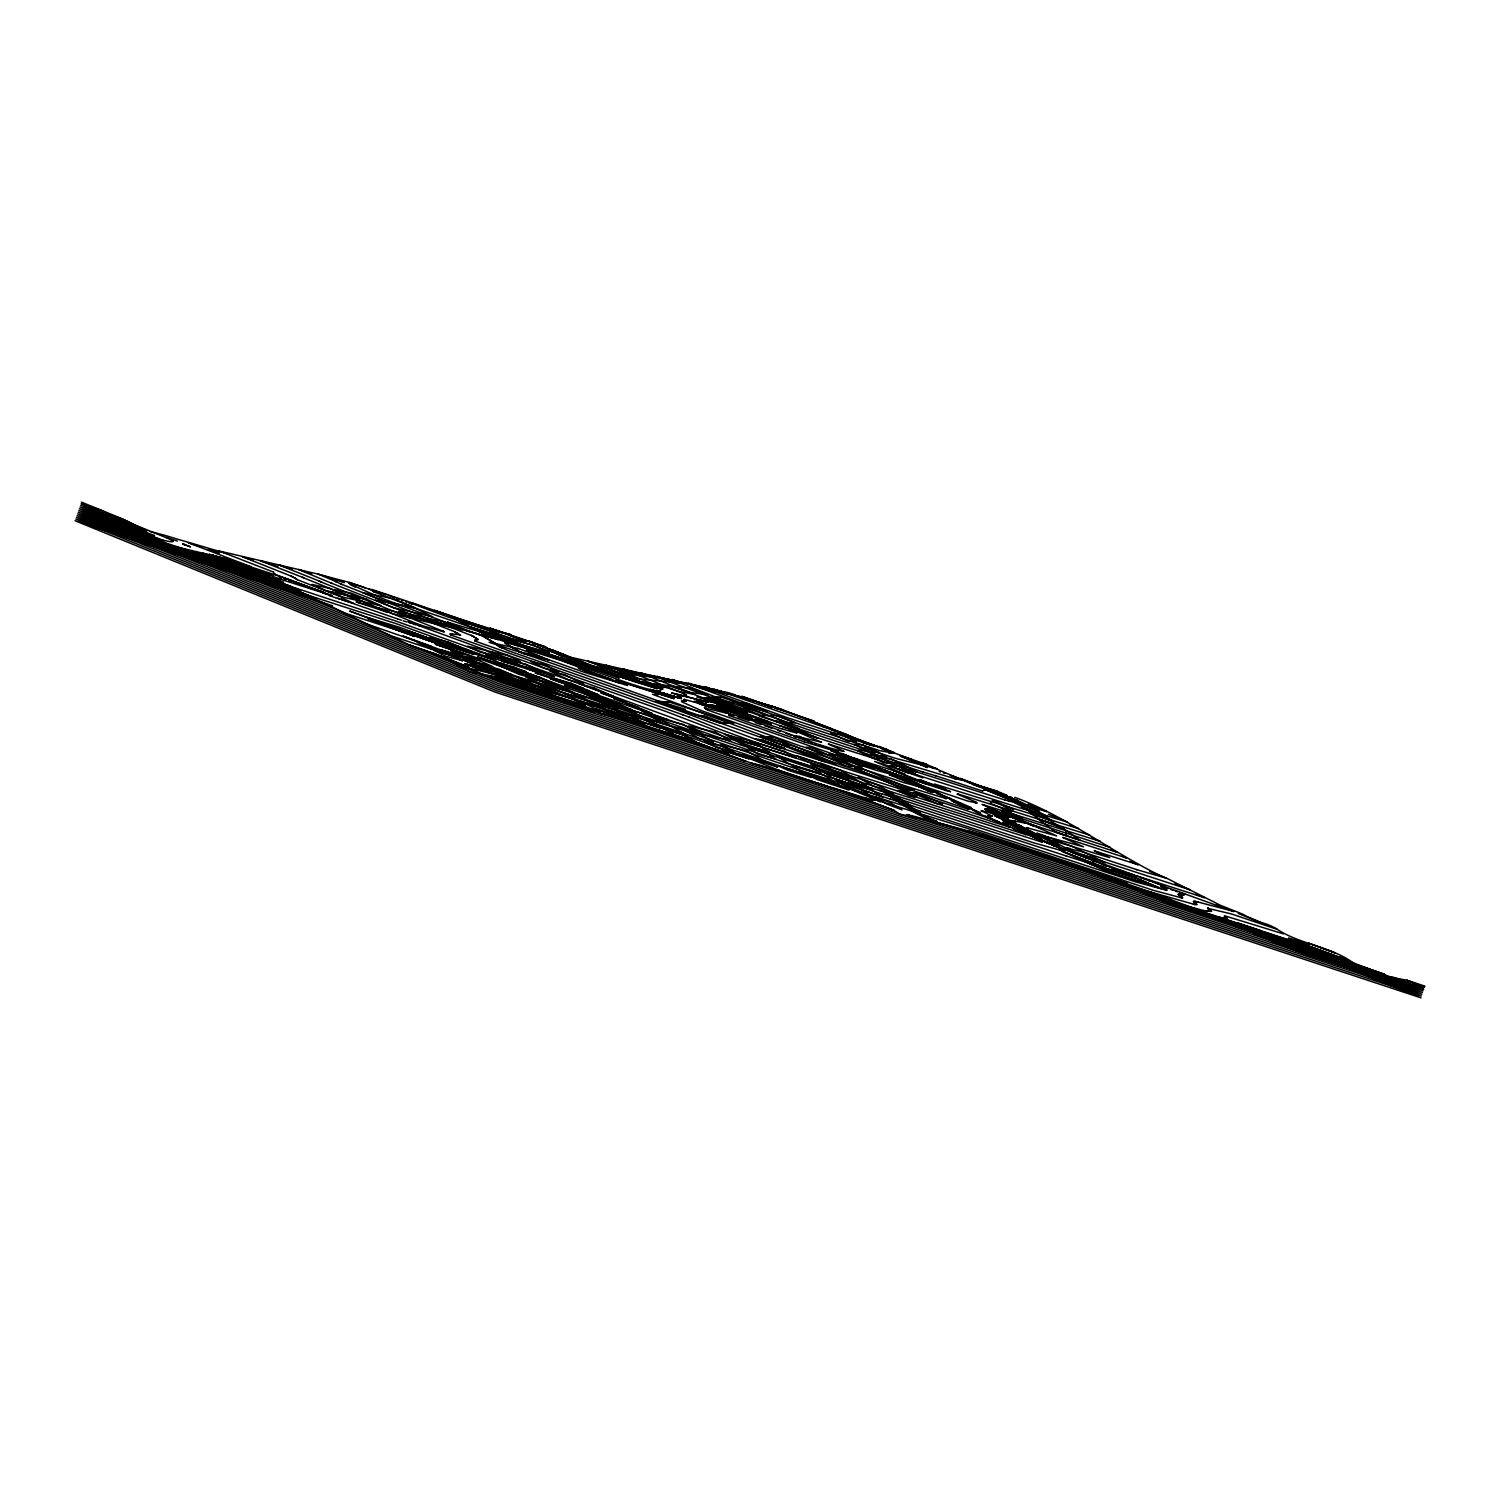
<?xml version="1.0" encoding="UTF-8"?>
<svg xmlns="http://www.w3.org/2000/svg" width="1500" height="1500" viewBox="0 0 1500 1500"><rect width="100%" height="100%" fill="white"/><g stroke="black" fill="none" stroke-linecap="round" stroke-linejoin="round"><path stroke-width="1.5" d="M794.363 736.031L799.556 736.331L810.6 741.825M992.906 800.231L990.094 803.231L1010.719 812.231L1012.125 810.75L992.906 800.231L1013.531 809.212L1010.719 812.231M725.231 712.781C756.525 719.494 811.2 744.487 843.281 751.444M914.044 790.181L906.788 790.294L854.513 768.056L861.581 768.431L914.044 790.181L905.569 789.806L854.513 768.056L862.106 768.656M901.65 790.706L916.763 796.35L909.862 796.106L897.075 790.5L901.65 790.706L914.475 796.256M882.244 758.569L873.525 758.475L857.212 750.469L865.894 750.675L898.219 766.256L906.806 766.725L890.569 758.569L881.869 758.362M1014.75 797.306C1066.969 816.581 1111.444 852.038 1161.412 876.169A515.438 236.306 -71.7 0 1 1167.638 878.738L1211.494 900.75A422.494 193.706 -71.7 0 1 1218.994 904.725L1242.394 914.025A229.725 105.319 -71.7 0 1 1246.875 916.462L1262.381 922.969A194.325 89.1 -71.7 0 1 1267.219 924.375L1270.331 925.613A244.144 111.938 -71.7 0 1 1276.35 928.744C1300.763 945.262 1332.544 946.144 1356.112 965.006M733.631 723.131L723.056 722.925L704.456 715.725L697.031 715.481L678 709.125L685.425 709.369L659.812 701.438L670.163 702.337L733.631 723.131L719.212 722.794L655.969 701.362L670.163 702.337M422.606 637.556L441.637 643.219L400.387 627.544L367.031 617.381L422.831 637.575M1149.994 895.706L1169.906 904.144A49.706 1.387 19.1 0 0 1177.987 906.956L1268.812 936.844M714.731 698.062L706.35 697.631L723.45 703.162L731.775 703.744L714.675 698.062L706.35 697.631L723.506 703.144L731.775 703.744M774.469 737.55L760.312 736.425L822.45 761.1L836.081 763.688L774.469 737.55L764.138 736.613L781.425 742.144L789.45 745.406L782.25 744.45L816.3 756.638M719.4 707.381L744.994 714.806L717.919 707.212L730.181 709.688L717.919 707.212L726.919 709.875M655.913 693.113L658.125 694.725L652.5 694.294L770.85 738.75L904.556 782.85L924.3 787.969L922.931 787.594M1376.438 974.438L1389.638 977.4M705.619 703.669L694.087 701.475L724.481 709.144L694.087 701.475M752.1 718.65L727.594 709.969L735.938 712.856L720.919 709.031L727.594 709.969L752.1 718.65L720.919 709.031L733.556 712.013M773.288 743.944L769.163 743.4L780.788 747.769L755.419 739.012L762.562 740.1L783.919 748.031L779.831 747.413M598.819 669.263L568.612 660.656L497.55 636.319M763.969 716.7L759.263 715.988L778.256 722.306M420.319 625.05L422.719 626.25M682.612 682.425L692.137 684.75M712.013 689.344L708.488 688.781L714.938 690.544M866.681 744.038L873.6 745.181L912.45 759.769L908.4 759.056M779.663 725.737L783.319 726.788M1094.475 850.894L1138.331 864.806L1129.669 861.262M655.556 692.869L680.644 698.306M713.85 705.619L729.788 709.575M816 756.469L812.587 755.85L826.087 761.812L836.081 763.688M691.763 685.237L711.262 688.819L730.444 694.331L710.794 691.069L691.725 685.219L711.262 688.819M275.887 579.113L254.925 573.394L280.988 581.812M701.7 686.906L704.925 687.525M585.206 664.538L602.831 667.931L633.675 678.619L607.388 673.088M1212.094 917.288L1213.688 918M1118.175 869.963L1121.006 870.694M694.031 685.05L716.006 690.262M495.375 659.869L495.769 660.094M655.05 690.919L677.025 697.369L673.669 696.45M660.919 687.544C667.556 700.312 597.394 670.706 583.013 667.725C558.225 659.681 530.381 648.581 506.25 642.806M314.344 589.331L323.962 592.35L292.556 581.194L312.338 589.087M691.819 684.6L664.331 678.769L709.5 688.237L705.6 686.794M708 710.175L874.331 768.6L832.519 750.825L838.969 753.731M1054.556 844.575L1053.581 843.938L1067.325 850.594M1086.694 858.3L1086.319 858.019M695.288 685.556L698.475 686.287M836.081 751.706L830.681 750.506L868.894 767.438M370.763 589.744L349.219 582.394L314.55 573.244A418.612 371.85 -67.8 0 1 298.65 569.513L311.644 573.825M988.369 789.225L1018.294 800.775L988.538 789.188M1233.769 925.706L1233.731 925.481M1066.912 850.312L1106.812 866.119M720.769 710.4L723.431 711.019L697.406 702.975L728.344 712.65L701.456 704.513L725.681 712.031M679.387 681.806L567.731 656.625M723.169 708.488L734.85 711.206L722.288 706.838L710.381 704.775L720.413 707.512M715.856 708.787L718.519 709.406M1027.969 828.019L1056.75 835.931L1029.3 823.781L1117.725 852.45L1111.237 849.806M1340.812 960.975L1389.206 977.325L1404.281 979.706A497.081 227.906 -71.7 0 1 1409.194 980.906L1425 986.194L1411.481 984.881L1314.169 948.056L1209.056 913.875L1151.006 892.275M495.45 660.45L494.738 660.337M828.619 744.019L1006.369 800.438M957.375 794.231L976.594 802.275M1062.881 837.6L1083.544 846.806L1039.05 834.656L1041.3 834.825M1041.675 840.431L1043.456 841.219M1083.675 855.619L1084.613 856.256M1254.412 934.425L1310.25 954.544M660.206 692.456L664.425 693.656L654.431 690.769M712.556 707.719L715.237 708.356M494.438 660.769L494.906 660.394M828.225 743.981L844.2 751.35M951.019 775.556L1002.863 796.163L973.444 783.862M970.013 782.944L973.744 783.825M859.369 762.431L865.988 763.987M1062.862 837.337L1126.462 857.981L1122.188 856.238M1039.762 839.587C1038.713 839.138 1039.987 838.031 1040.269 837.525M1058.456 847.556L1065.562 850.481L1022.419 832.35M1061.963 849.225L1063.969 850.556L1061.737 850.425M251.269 566.831L188.381 542.756L199.5 546.431M990.094 790.237L984.506 787.35M957.188 794.119L958.275 794.175M1003.444 813.356L1004.775 813.488M754.05 760.312L786.938 773.494L750.244 762.881L894.094 810.375L899.644 814.144C985.575 831.525 1068.431 863.362 1151.175 892.331M1059.206 847.856L1062.544 849.525M1062.394 849.487L1063.538 850.106M1369.144 972.394L1379.1 975.019M273.675 572.194L273.844 573.731M479.887 635.044L381.469 598.125L351 584.494M982.8 804.769L999.188 811.931M753.844 760.2L694.931 738.975L574.969 699.956L448.106 654.712L390.806 635.737L79.481 508.725L146.231 530.756M1020.506 831.562L1018.725 830.719M1164.263 886.05L1085.306 857.25M1116.956 871.388L1113.337 869.663L1135.331 876.487L1107 865.875M1241.156 924.694L1238.494 923.175L1261.069 930.712M250.875 566.569C251.906 565.894 249.037 568.631 251.137 567.3M339.337 596.138L340.312 596.625M408.15 621.675L443.081 631.65M618.413 675.375L569.006 656.906L580.669 660.75M709.894 701.306L720.544 702.806L706.087 698.156L696.863 696.994L711.413 701.4L640.294 672.75L652.931 676.912M674.288 696.469L680.475 698.344L678 697.519M706.519 705.056L705.413 705.056L706.35 705.169M990.506 790.706L984.263 790.069M934.2 784.538L950.4 791.587M992.494 816.206L981.544 810.862M981.994 811.613L981.206 811.144M873.938 799.669L874.913 800.344L865.725 798.056M1059.825 850.219L1063.969 850.575M1063.612 850.556L1063.031 850.594M341.306 597.15L342.919 598.406L341.869 597.45M479.1 634.575L485.569 637.744M567.731 656.062L554.306 650.962M480.281 635.231L479.494 634.819M453.712 631.331L331.613 583.256M442.838 630.881L443.625 631.256M450.919 635.025L666.094 711.544L744.169 741.413L1010.025 827.4M683.738 693.713L682.781 693.319L686.306 695.062M685.688 694.631L686.737 695.719M681.375 698.325L677.981 695.775L681.112 697.575M704.775 704.156L705.919 704.7M683.944 699.356L685.519 700.369M685.144 700.219L685.988 701.306M890.906 752.663L894.431 752.663L879.038 746.362M990.337 790.688L989.587 790.988M904.65 774.15L874.65 761.456L1024.762 809.438M1091.737 837.9L1100.25 841.369L982.031 804.356M1021.931 821.231L1022.887 821.663M1024.069 822.263L1024.669 822.562M1024.294 822.413L1025.662 823.2L1006.95 814.95L1033.331 825.9L1003.65 813.469M993.056 819.75L994.406 820.406M994.8 820.594L1010.4 827.381M1010.756 827.212L1007.587 825.525M1015.256 829.35L1016.606 829.95M1017.413 830.381L1018.556 830.869M302.419 577.181L303.375 577.631M412.519 604.181L410.925 603.169L446.025 616.312L559.931 654.656M304.163 578.044L378.769 608.119M293.231 577.106L291.281 576.206L296.006 578.719M293.25 577.181L292.462 576.769M274.05 573.862L275.212 574.406L274.256 573.975M296.644 579.338L297.037 579.562M484.969 637.444L490.519 640.575L486.975 638.569M454.894 631.969L455.7 632.419M455.719 632.475L457.856 633.562L453.938 631.519M444.413 631.763L321.6 582.225M451.125 635.138L450.244 633.975M496.687 644.419L498.281 645.6M517.05 650.119L518.606 650.906L517.444 650.306M499.106 646.388L497.906 645.45M636.825 680.044L637.219 680.231M500.512 647.381L498.113 645.694L507.544 650.438L665.438 705.619L769.331 744.375L864.675 774.338L968.531 809.344M638.194 680.7L639.15 681.112M474.862 640.894L475.256 641.119M499.931 647.1L498.919 646.312L501.881 648.131M621.019 677.231L598.725 668.775L640.388 682.425L637.8 680.513M661.781 689.006L662.512 688.987M822.9 725.812L846.375 734.456M679.031 695.156L685.5 696.356M691.631 685.556L690.019 684.394L802.312 725.231L880.219 750.769L890.887 752.719M729.506 714.431L728.325 713.55M729.131 714.281L729.525 714.487M704.606 707.981L708.169 710.212L706.219 709.181M795.769 731.1L821.287 742.163M937.069 768.881L895.125 758.231L806.194 729L720.938 699.075L675.694 681.3L677.062 682.05M937.969 769.669L962.587 779.944M983.55 790.181L982.856 790.95M862.069 762.019C861.806 762.056 865.2 762.469 860.062 761.062M905.419 774.45L856.087 758.794M964.95 806.981L967.894 808.481M972.056 809.344L970.669 808.406M1025.662 823.181L1014.806 821.062M977.625 812.756L979.012 813.506M977.831 812.906L978.806 813.356M989.362 818.119L990.844 818.325M989.925 818.344L985.481 816.262L999.188 822.244M1008.975 826.275L1009.931 826.725M1009.762 826.688L1013.663 828.525M1018.331 830.494L1025.981 830.662L1024.144 830.794M1022.1 832.519L1014.281 828.862M1036.05 838.088L1061.419 848.494L1027.612 834.487L1061.269 848.438M1036.462 838.35L1038.019 839.138M1039.237 839.963L1040.606 840.825M1041.825 841.65L1040.025 840.487L1041 841.05M1041.206 841.181L1042.013 841.763M1064.419 848.081L1067.419 848.362M1064.625 848.288L1067.194 849.9L1065 848.475M1067.212 849.994L1069.575 851.325M1068.019 850.538L1066.8 849.656M1163.662 885.75L1165.256 886.669L1164.075 886.013M1332.881 958.219L1234.781 924.712M1288.688 938.081L1309.556 944.531M1254 934.163L1255.425 933.881L1254.319 933.825M1253.775 933.862L1255.256 933.862M1365.094 971.306L1366.688 972.413M350.869 583.387L349.312 582.431L365.55 587.944M349.988 583.819L348.825 583.219L350.887 583.519M372.262 589.763L372.562 590.962L371.663 589.369L411.038 602.55M335.569 581.4L337.312 582.225L335.756 581.512M372.75 591L374.137 591.9M340.275 583.669L341.438 584.212M342.225 584.587L337.144 582.188M330.844 582.881L332.006 583.425M319.05 580.969L320.025 581.4M320.419 581.663L321.788 582.263L319.444 581.156M250.969 567.206L250.05 567.469M295.425 578.438L294.037 577.594M545.962 647.137L512.006 636.075M705.206 686.737L704.269 686.7M662.962 679.125L656.906 676.331L669.412 680.438M666.281 680.794L665.119 680.25L733.35 705.469L727.144 704.175L786.169 724.744L894 760.425L956.325 779.138M506.625 642.788L505.125 642.581M504.769 642.863L507.937 644.85L505.388 643.387M472.519 636.038L473.906 636.825M507.375 644.587L508.35 645.094M491.137 641.044L491.925 641.475M509.344 645.75L508.35 645.169L510.525 646.444M527.531 650.175L526.369 649.575L561.038 660.487L627.731 685.556L584.812 672.469L541.294 657.131M493.688 642.469L492.131 641.625L494.081 642.731M509.756 646.069L512.7 647.663M528.169 650.887L529.744 651.825M813.75 721.087L812.006 720.619M475.856 637.95L477.75 640.069M510.338 646.406L514.106 648.506M494.475 642.956L495.675 643.706M460.05 634.856L450.806 633.844L451.931 633.975M478.069 639.45L475.294 637.688M494.887 643.2L496.069 643.931M531.112 652.481L528.975 651.45M496.462 644.175L497.456 644.85M444.225 631.744L443.475 631.706M515.869 649.5L516.844 649.988M450.075 634.031L450.487 634.706M474.825 640.8L475.312 640.012M847.744 735.112L844.688 734.344M685.875 696.3L686.231 696.319M731.325 708.319L716.775 704.663M716.663 705.3L745.444 716.812L783.075 729.338M868.969 744.038L846.188 734.438M682.969 701.044L681.487 701.006L685.819 701.287M892.575 752.681L891.075 752.719M681.544 701.737L701.1 710.494L800.156 745.913L876.675 770.4L904.069 777.619L831.544 749.644M725.812 712.969L704.587 707.906M730.163 715.481L729.056 715.444M794.55 735.994L821.644 742.181M962.025 780.075L955.744 778.969M838.125 752.006L803.906 741.75M941.25 794.494L914.681 782.456L980.644 813.113L902.888 777.112L869.363 764.381L924.825 787.612M939 793.462L937.05 792.431L939.825 794.081M940.012 794.175L941.587 795.094M976.875 802.931L968.081 801.15L917.4 784.181M941.606 795.169L946.462 797.25M943.181 796.106L944.756 796.95M945.562 797.587L946.219 798.619L917.925 789.919C785.119 748.387 654.225 698.25 523.162 653.419L548.644 659.925L518.587 651.75L523.181 653.419L520.613 652.181M951.881 799.219L971.138 807.525M953.869 800.494L953.062 799.894L954.656 800.981M956.231 801.9L955.069 801.244L958.406 803.212M999.45 812.587L997.05 812.888M956.85 802.331L959.794 804.019M997.969 812.906L998.719 812.794M958.256 803.775L953.475 801.413L966.619 807.562L959.831 804.113L960.994 804.712M970.425 807.712L973.256 810.075M962.4 805.65L964.163 806.569M981.356 810.788L994.65 813.413M967.519 808.331L968.681 808.969M973.669 810.356L975.244 811.275M975.431 811.406L975.863 811.763M971.494 809.044L978.413 813.169M988.612 816.506L988.387 816.244M988.219 816.225L990.056 817.875M989.006 816.731L992.869 819.656M1008.525 823.594L1006.519 822.094L1008.094 823.181M990.525 818.644L991.125 819.094M1002.863 823.031L1003.237 823.069M1025.831 834.712L1025.231 834.019M1039.575 837.919L1040.569 838.762L1039.125 838.856M1051.519 842.044L1050.525 841.462L1053.131 843.244M1052.906 842.962L1052.306 842.569M874.294 799.462L965.7 827.812L1153.069 890.25L1182.394 898.069L1181.456 897.919M1042.425 842.25L881.156 790.988M1060.594 850.294L1061.906 850.481M1184.587 893.681L1164.694 886.706M1160.906 886.031L1162.519 887.381L1161.131 886.613M1163.719 888.056L1166.55 890.231M1196.55 901.65L1232.175 910.988L1184.812 893.888L1183.388 894.75M1178.156 894.562L1179.131 895.144M1178.756 894.994L1179.712 895.5M1179.731 895.575L1180.537 896.138M1181.55 896.887L1182.769 897.938L1181.925 897.038M1195.031 901.5L1193.55 901.444L1195.987 901.594L1193.794 902.006M1195.387 903.113L1193.363 901.538L1194.769 902.663M1210.425 910.2L1207.631 908.288L1231.331 913.913L1277.269 929.381L1238.213 913.444M1207.837 908.513L1208.644 909.056M1208.044 908.663L1210.031 909.919M1210.05 910.012L1211.025 910.594M1224.394 915.712L1283.456 933.862M1224.281 916.5L1225.275 917.1M1226.25 917.681L1225.088 917.044L1226.906 918.394M1226.456 917.85L1227.075 918.375M1234.781 924.75L1233.731 925.369M1308.656 943.237L1334.831 952.856L1308.45 943.088M351.244 584.981L353.812 586.444M355.181 587.137L354.394 586.744M720.019 691.069L728.006 692.625M688.219 683.062L699.45 686.494M742.031 696.469L805.837 718.631M703.781 687.525L705.244 687.225M720.6 691.35L845.269 734.513M672.956 679.856L674.119 680.456M689.606 683.981L690.619 684.75L689.625 684.056M704.569 687.975L703.406 687.375L787.987 717.919L869.4 744.675M676.894 681.994L679.05 683.212M679.406 695.25L677.569 695.419M706.462 705.825L710.306 706.781M682.8 700.931L683.906 701.025M705.487 707.587L704.381 707.55L705.675 707.606M888.862 753.094L889.8 753.15M796.875 732.919L796.462 732.581M794.175 736.05L797.306 737.362M1004.644 800.194L1005.413 800.306M933.994 784.219L935.119 784.312M924.356 786.731L922.969 785.925M975.581 803.25L976.875 803.175M999.637 812.719L997.781 812.962M997.612 812.888L999.281 812.869M996.3 812.888L997.612 812.962M995.606 813.506L993.731 813.281L995.419 813.356M990.694 812.85L989.944 812.7M1012.913 820.8L1011.825 821.006M1011.187 822.281L1011.562 822.319M1011.75 822.394L1007.062 821.887L1008.356 821.962M1025.962 828.45C1025.006 829.669 1029.15 826.912 1026.469 827.888L1027.781 828.056M1026.806 829.519L1025.794 830.475L1026.619 829.369M1038.938 835.444L1039.987 834.712M1024.331 831L1022.288 830.981L1023.6 831.15M1039.331 835.631L1040.794 837.263L1039.519 837.488M1051.05 841.106L1050.731 841.575M1068.919 848.531L1065.919 848.081M1060.763 850.35L1033.294 842.7L898.706 798.881M1160.531 886.013L1164.675 886.369M1184.869 894.562L1184.494 894.694M1178.85 894.244L1181.494 894.544M1179.244 894.225L1178.119 894.188L1180.556 894.431M1195.781 901.575L1194.094 901.388M1196.606 904.125L1195.406 903.206L1197.019 904.65L1195.537 904.65M1207.631 908.137L1208.363 908.194M1206.956 911.006L1211.287 911.306M1203.581 910.65L1204.5 910.763L1186.125 905.906M1225.95 918.431L1222.931 917.944L1224.825 918.263M1219.163 917.606L1220.662 917.606M1220.85 917.606L1223.119 918.019M1218.619 917.737L1221.412 917.681M1233.375 925.406L1234.65 925.444M1254.131 933.806L1255.256 933.9M727.819 692.55L735.675 695.006M741.656 696.3L814.106 721.125M569.906 657.375L560.119 654.712M476.438 639.994L475.5 639.956M708.844 702.131L694.575 699.094M684.338 699.431L704.438 704.869M704.644 704.888L705.581 705.131L701.531 704.231M889.425 753.056L890.156 752.794M1007.325 800.588L1031.831 806.962M935.513 784.35L1078.5 828.562L1069.912 825.056M950.569 791.737L945.413 790.369M945.094 798.469L946.425 798.6M1013.494 820.856L1014.994 821.138L1014.038 820.988M991.2 816.206L992.325 816.281L987.806 815.812M990.056 816.075L991.575 816.3M1006.275 823.556L1008.731 823.95M1003.05 822.994L1005.9 823.481M1055.962 841.631L1109.794 857.663L1094.306 850.781M1054.444 841.406L1056.15 841.706M1054.631 841.481L1051.987 841.125L1053.131 841.312M1026.225 834.75L866.1 783.787M1182.45 894.6L1183.95 894.731L1181.681 894.506M1180.369 894.356L1183.013 894.712L1181.494 894.487M1195.8 901.519L1197.881 901.8M1194.394 904.538L1193.456 904.369M1194.956 904.594L1145.231 890.456M1209.788 911.306L1211.119 911.475M1206.394 910.875L1207.894 911.1L1206.769 910.913M1204.331 910.688L1206.581 910.95L1204.519 910.8M1215.581 917.381L1214.438 917.119M1366.312 972.338L1313.737 955.744M351.45 585.225L349.387 583.162M312.919 588.713L302.137 584.587M495.3 643.519L497.869 645.169M661.688 687.975L658.556 686.306L662.512 688.8M869.344 744.338L867.825 743.981M684.15 699.506L685.913 700.65M685.556 700.462L685.744 700.631M705.394 708.6L706.388 709.219M796.688 732.994L782.494 729.15M814.931 744.263L816.262 744.562M880.462 770.212L885.656 771.581L841.987 753.619L883.913 771.112L853.294 757.95L855.319 758.569M1024.95 809.269L1067.438 822.075L1048.444 814.312M958.481 794.156L1089.769 835.125L1083.413 832.537M939.394 793.762L941.006 794.775M945.975 798L942.769 795.862M953.663 800.381L954.469 800.887M1040.419 840.712L1038.431 839.419L1039.819 840.281M1067.812 848.381L1081.556 851.587L1136.906 869.7M1107.562 868.931L1112.156 870.319M1114.856 871.106L1116.787 871.519M1136.213 887.606L1140.019 888.806M1173.881 902.156L1171.912 901.538M1376.812 974.531L1291.763 946.425M734.85 711.206L733.875 710.962L740.7 712.781M922.35 771.788L935.625 775.763M837.825 753.413L836.231 753.019L867.562 764.738L861.45 763.069M842.438 754.763L844.163 755.25M845.119 755.55L847.238 756.188M846.656 756L849.356 756.806M849.919 756.975L851.269 757.369M850.688 757.2L853.969 758.175M854.738 758.4L856.65 758.962M861.675 782.475L866.663 783.975M870.769 787.913L873.263 788.663M872.7 788.494L879.619 790.538M879.038 790.35L881.719 791.156M881.4 793.8L891.394 796.744M890.831 796.575L894.281 797.587M893.7 797.419L899.288 799.05M890.306 799.106L894.544 800.381M893.962 800.212L896.456 800.962M895.875 800.775L898.387 801.525M897.806 801.356L902.419 802.725M901.838 802.556L905.306 803.569M904.725 803.4L906.656 803.981M906.075 803.794L1066.519 856.05M909.019 807.356L1135.837 881.944L1166.925 890.419L1166.287 889.575M1114.463 870.975L1110.994 869.981M863.606 742.837L865.181 743.362M935.044 775.575L982.481 790.969M867.863 765L870.188 765.712M1361.456 970.013L1362.375 970.294M1366.444 971.081L1368.188 972.094M489.225 628.819L491.344 629.494M945.975 790.538L876.262 767.681M1013.194 815.962L1005.131 813.562M1144.463 890.212L1140.225 888.862M1185.544 905.719L1183.031 904.969M1186.688 906.075L1184.963 905.55M484.425 627.244L411.431 602.681L414.375 603.787M872.306 766.388L874.237 767.006M866.306 798.244L834.431 788.362L894.094 810.375L851.587 794.006L761.644 765.656A451.594 401.137 -67.8 0 0 752.137 763.331L598.181 712.669L634.144 723A82.725 2.306 19.1 0 1 639.862 724.8A84.244 2.344 19.1 0 1 645.994 726.75L650.625 728.25A94.162 2.625 19.1 0 1 663.562 732.506L696.244 743.625A59.7 1.669 19.1 0 1 705.731 746.962L745.988 761.475L691.35 740.231L638.681 723.45L591.45 710.85L500.025 677.512L470.119 671.925L443.25 657.263L409.031 644.775L433.988 653.738M1065.938 855.881L1107.15 868.8M1157.925 882.694L1136.381 875.794M1128.675 885.262L1130.25 885.75M1134.844 887.175L1132.913 886.575M728.7 713.85L734.1 715.594M1124.231 883.875L1125.413 884.231M491.887 629.775L511.35 634.856L458.756 619.237M720.919 709.031L732.675 712.106M1121.175 882.9L1119.825 882.469M1176.881 903.094L1179.188 903.787M1179.769 903.975L1183.612 905.156M895.181 776.362L889.294 774.806L933.131 792.506L895.181 776.362L931.181 791.925L927.3 790.819M761.906 703.631L775.425 707.231L713.7 689.212L733.387 695.138M748.744 715.575L741.938 713.756L744.994 714.806M548.494 696.938L554.944 698.663M563.55 700.95L570 702.675L555.75 696.45L532.331 689.419M863.362 742.875L879.15 747.112L818.981 724.575M662.194 692.906L665.306 693.975M830.869 728.513L821.981 726.112L828.787 727.969M341.531 599.7L353.756 603.356L342.731 598.369M733.144 709.688L727.5 708.169L767.044 721.294L733.144 709.688L761.419 719.719M675.581 696.863L664.856 693.769M662.644 693.188L661.369 692.831M788.4 728.381L922.931 771.956M1275.825 942.469L1271.906 941.456L1303.856 953.663L1351.331 969.094L1345.425 966.562M420.413 626.25L418.875 625.8M663.862 693.375L666.6 694.312L665.606 694.012M294.319 589.35L292.462 588.844L314.662 598.144L292.294 588.731L314.662 598.144M1107.3 878.4L1109.794 879.206M787.688 728.137L783.638 726.881M855.825 760.594L867.544 764.738L855.825 760.594L860.756 761.775M626.569 678.862L631.388 680.194L617.419 675.938M622.125 677.587L625.819 678.675M278.194 581.438L276.3 580.913L290.925 587.981L300.431 590.531L211.744 554.794L256.312 569.587M733.144 752.381L717.056 747.731L704.944 741.731L721.2 745.913L732.788 752.119M469.969 622.856L454.331 618.3L455.569 618.769M761.194 703.275L781.013 709.125L831.019 728.587M447.506 622.2L478.444 631.294L498.094 639.544L466.988 630.938L447.506 622.2L466.781 630.862L498.094 639.544L478.238 631.238M1277.044 942.806L1278.713 943.312M781.013 709.125L761.025 703.219L771.994 707.587M763.519 704.194L761.531 703.594M1098.094 875.419L1100.194 876.112M516.375 684.131L546.656 693.225L535.856 688.556L503.456 678.731L514.219 683.494M277.819 580.856L247.762 571.087M478.387 668.981L509.062 678.281L495.731 672.15L464.794 663.619L478.387 668.981L465.169 663.731L495.731 672.15L508.688 678.169M496.819 636.075L419.756 609.712L373.387 591.6M1102.294 876.788L1104.788 877.594M605.906 665.288L619.069 669.581M384.075 593.981L386.306 594.637L383.175 593.625M975 784.462L995.1 790.688M485.775 634.331L530.625 649.462L499.012 639.75L485.775 634.331L530.625 649.462L484.106 633.675L471.112 627.6L502.537 637.819L515.681 643.481L484.706 633.825L471.112 627.6M633.319 681.3L657.3 688.706L614.175 674.381L633.694 681.413M1091.175 864.281L1112.325 870.806L1061.456 851.006L1091.175 864.281L1138.2 878.962L1161.15 888.581L1107.581 871.388L1084.725 861.525L1138.2 878.962L1158.769 887.644L1107.581 871.388L1085.175 861.656L1105.519 867.919L1061.55 851.044M718.294 690.994L720.469 691.669M815.644 723.488L816.694 723.806M473.306 623.494L434.587 610.35L456.562 618.431M278.906 581.213L281.588 582.075M725.306 693.15L726.825 693.638M409.031 622.725L411.15 623.4M373.856 590.737L376.95 591.731M262.987 574.931L236.081 566.438L279.075 580.819M456.6 619.688L488.1 629.7L500.775 636.731L469.294 626.644L456.6 619.688L469.894 626.794L500.775 636.731L487.087 629.4M757.913 702.45L759.3 702.9M382.275 593.419L378.431 592.181M606.112 672.244L615.994 675.619L612.581 674.7M895.631 774.412L897.019 774.862L893.569 773.569L897.6 775.538L892.163 773.119M923.1 763.013L937.444 769.031M1096.012 874.763L1093.181 873.9L1161.694 899.681A47.906 1.331 19.1 0 0 1168.388 902.044L1202.325 913.612A73.369 2.044 19.1 0 0 1212.412 916.912L1240.5 925.819A221.681 6.188 19.1 0 1 1247.212 927.956A230.381 6.431 19.1 0 1 1262.212 932.775L1283.625 939.806A70.013 1.95 19.1 0 1 1292.794 942.881L1336.369 957.881A162.581 4.537 19.1 0 0 1347.581 961.744L1384.594 974.269L498.675 681.731L479.794 674.025L531.337 690.956A57.169 1.594 19.1 0 1 544.087 695.363L593.606 712.369L590.1 709.294L579.619 704.531L496.725 676.987L499.875 678.281M713.775 689.625L721.725 692.194M415.406 624.75L413.119 624.038M1126.012 872.325L1122.356 871.125M870.394 744.994L874.519 746.362M659.475 730.406L669.469 733.669A98.306 2.737 19.1 0 1 679.312 736.931A95.156 2.662 19.1 0 1 694.087 741.919A97.744 2.737 19.1 0 1 703.088 744.994L728.194 753.675L623.831 719.212L688.031 740.438L659.4 730.538M753.15 700.894L755.025 701.512M1031.269 806.775L1046.663 811.631L1028.194 804.094M611.025 674.269L608.156 673.369M1157.344 882.525L1204.556 897.731L1195.95 894.225M1235.175 925.256L1216.294 919.05M762.9 703.762L763.875 704.1M806.419 718.819L812.587 720.806M991.781 790.763L997.744 792.731M954.225 778.481L955.181 778.781M607.631 665.887L606.337 665.419M731.7 708.375L796.35 731.512M369.056 589.087L372.488 590.231M804.487 741.919L728.888 715.425M1012.612 815.775L1110.15 847.388L1103.775 844.781M336.15 597.938L339.731 599.119M1136.325 869.531L1166.906 878.419L1149.694 871.406M862.238 782.644L799.406 762.469C710.7 733.669 624.994 699.394 536.869 668.719L408.337 621.788M871.35 788.1L735.15 743.175L559.219 681.6L503.775 658.875L485.775 654.581L498.562 659.888L516.487 664.444L395.4 620.906L283.538 584.1M881.981 793.987L797.362 766.744L574.481 690.487L494.625 660.881M890.887 799.275L805.312 771.938L580.163 695.288L430.969 641.231L345.525 613.331L194.606 551.756L267.562 576.206M909.581 807.544L815.025 777.806L557.85 690.731L366.731 623.944L185.438 549.975L221.7 562.256M765.619 704.719L768.9 705.881M684.019 683.325L672.356 679.519L675.881 681.356M639.75 674.475L622.913 668.925L682.95 693.356M637.388 680.269L587.756 661.163L599.55 665.062M516.619 637.8L517.781 638.194M525.694 640.913L526.669 641.231M344.269 582.675L317.85 573.956L336.525 581.85M614.175 674.381L638.006 682.275M292.162 569.325L278.831 564.919L319.631 581.213M767.681 726.769L764.587 725.719M277.894 566.55L260.1 560.662L303.788 577.856M253.238 560.325L242.119 556.65L291.469 576.244M228.056 553.931L175.256 538.5A439.031 389.981 -67.8 0 0 165.919 535.65L156.487 533.119A292.406 259.744 -67.8 0 0 150.113 531.619M208.369 549.356L219.488 553.031M166.256 537.375L177.375 541.05M154.537 535.425L78.881 510.45L460.106 666L494.738 674.456L542.269 692.081M256.894 569.794L260.381 570.956M260.944 571.144L265.2 572.55M265.763 572.756L269.644 574.031M270.206 574.237L273.488 575.344M279.281 577.275L281.794 578.119M284.119 578.925L286.069 579.6M162.825 540.094L78.281 512.175L498.075 683.456L1423.669 989.1C1419.244 987.919 1389.75 973.819 1389.225 977.306M335.569 597.75L329.213 595.631M403.163 620.775L406.762 621.975M275.7 579.3L77.681 513.9L497.475 685.181L1423.069 990.844L1390.969 977.738L1339.369 961.613M277.219 579.487L279.15 580.125M397.688 618.956L401.363 620.194M290.681 586.163L77.081 515.625L496.875 686.906L1422.469 992.569L1379.681 975.094M296.756 590.1L76.481 517.35L496.275 688.631L1421.869 994.294L1361.287 969.562M316.181 598.425L75.881 519.075L495.675 690.375L1421.269 996.019L1356.356 969.525M332.587 605.775L75 520.706L494.981 692.062L1420.969 997.856L1336.538 963.394M1127.306 872.756L1129.819 873.6M1124.213 872.156L1122.844 871.706M1131.544 874.706L1133.344 875.325M1140.638 877.837L1141.987 878.306M1150.294 881.194L1148.363 880.519M1154.362 882.6L1152.806 882.056M1166.231 887.981L1168.162 888.638M1172.812 890.25L1170.881 889.575M1175.325 891.112L1177.256 891.788M1181.513 893.25L1179.581 892.594M833.888 788.419L778.294 770.212L872.1 801.188L848.288 793.181M747.244 698.944L749.25 699.6M800.212 716.944L801.769 717.488M976.95 785.962L980.044 786.994M458.831 619.913L459.806 620.25M829.612 748.95L818.55 745.05L837.938 751.763M872.156 766.725L878.362 768.919M1109.494 867.056L1112.006 867.938M1115.888 869.288L1113.375 868.406M1164.638 886.2L1159.969 884.569M1032.525 852.469L1058.456 861.169A204.394 5.7 19.1 0 1 1079.494 868.312L1171.594 900.094L925.988 818.981L933.956 821.362A478.144 13.35 19.1 0 1 952.8 827.025L998.194 841.238A169.575 4.744 19.1 0 1 1025.062 850.012M506.887 680.363L526.144 686.775A186.45 5.212 19.1 0 1 544.688 693.019L550.913 695.119M983.962 787.256L964.163 780.319M972.487 784.406L978.525 786.431M462.9 621.337L464.438 621.881M562.837 656.644L581.831 663L548.587 649.875L562.837 656.644L548.738 649.931M616.388 675.694L613.237 674.625M370.144 618.525L400.481 629.494L349.706 611.044L379.838 622.556M1101.938 864.431L1102.913 864.769M1163.325 886.969L1164.3 887.306M743.194 697.575L745.181 698.25M911.981 760.631L913.65 761.175M724.237 709.519L748.894 717.806M246.206 570.562L223.275 562.781M763.144 703.856L764.775 704.438M1009.65 796.669L1011.788 797.4M612.131 674.231L601.013 670.237M906.431 780.394L907.725 780.825M1281.787 944.325L1283.512 944.906M741.319 696.938L737.606 695.662M939.281 771.506L940.613 771.956M915.919 783.675L914.006 783.019M471.169 622.837L489.731 629.212M910.669 781.856L911.625 782.194M1055.662 831.956L1080.506 840.487L1062.731 828.169L1038.112 819.056L1055.662 831.956L1066.481 835.781L1065.506 829.969L1062.731 828.169M1131.694 874.237L1134.038 875.025M397.256 618.825L337.781 598.181M917.306 762.431L918.994 763.031M943.425 772.931L944.906 773.456M852.769 737.981L887.569 749.888L885.919 749.175M900.544 755.569L926.456 764.381L924.6 763.612M931.5 767.419L935.044 768.656M456.956 648.169L426.319 638.137L473.306 654.131L444.075 644.569M921.281 763.837L926.587 765.694M1328.812 960.638L1329.881 961.012M749.119 720.581L737.962 716.869M755.325 722.644L761.081 724.575M804.3 718.369L806.587 719.194M775.856 708.337L777.6 708.956M797.512 716.006L798.675 716.4M821.175 725.194L819.825 724.706M881.587 748.856L891.262 752.306M768.694 727.125L771.731 728.194M512.756 636.487L489.938 628.125L545.55 646.819M534.6 643.987L535.744 644.4M537.712 645.075L539.812 645.825M542.325 646.688L544.444 647.438M544.837 647.569L552.038 650.138M562.969 655.312L565.837 656.344M583.294 662.681L598.706 669.188M588.787 665.85L594.862 668.006M411.15 603.844L408.863 603M1076.925 854.288L1073.494 853.013M1143.919 878.981L1146.038 879.731M1155.938 883.162L1159.575 884.438M1120.519 870.9L1118.4 870.15M1128.656 873.713L1127.194 873.188M1136.194 876.3L1137.338 876.712M1104.281 865.237L1106.4 865.988M1182.469 893.587L1184.981 894.469M288.75 580.556L290.719 581.25M257.794 571.481L202.781 553.125L298.238 592.069L396.788 623.869L494.775 659.531M1333.275 958.35L1334.438 958.762M1334.831 958.894L1338.487 960.169M1331.831 959.081L1277.138 939.731M1269.225 936.975L1271.119 937.631M1271.531 937.762L1274.606 938.85M1275.019 938.981L1276.725 939.6M1276.669 941.062L1234.219 926.006M1291.369 946.312L1277.062 941.194M1338.225 963.938L1341.019 964.931M1310.644 954.675L1312.369 955.294M809.044 720.056L847.556 735M950.138 775.294L961.237 779.269M790.538 729.806L794.531 731.269M608.044 666.094L658.725 686.344M780.244 731.213L777.731 730.312M788.944 734.344L785.85 733.237M789.188 734.438L791.7 735.356M801.337 738.825L798.656 737.85M802.931 739.425L805.069 740.194M810.487 742.163L812.419 742.875M578.831 661.05L583.088 662.606M882.244 770.325L880.294 769.612M887.681 772.331L890.006 773.194M599.663 669.731L596.887 668.738M891.562 773.756L894.45 774.825M899.306 776.644L902.212 777.75M906.075 779.212L903.956 778.387M906.487 779.363L918.3 783.881M418.425 605.288L414.938 603.994M426.562 608.344L423.825 607.312M428.719 609.15L430.256 609.731M432.6 610.594L433.95 611.081M439.163 612.975L437.231 612.263M394.706 597.694L392.156 596.756M396.863 598.556L398.812 599.288M402.844 600.75L401.494 600.262M405.562 601.781L406.913 602.269M909.862 781.631L911.4 782.212M914.119 783.263L915.675 783.862M917.625 784.631L919.556 785.381M932.025 790.969L930.656 790.444M933.6 791.606L951.281 798.881L947.438 797.606M938.306 794.212L936.881 793.706M939.319 794.587L942.206 795.656M682.369 714.619L689.531 717.263M688.762 716.981L718.481 728.812C808.219 762.506 900.938 787.256 991.313 819.188L979.219 813.619M378.975 608.212L420.413 625.069M301.144 584.212L293.419 581.362M299.625 584.475L297.675 583.762M1272.319 935.175L1270.744 934.575M790.275 729.712L788.156 728.925M1266.694 933L1268.644 933.769M433.894 653.494L411.581 646.144L334.275 607.95L247.144 567.337L222.075 557.681L169.537 545.381L141.225 529.725L81.431 502.144L120.431 518.025L146.925 530.925M1012.294 800.231L1039.481 811.425L985.05 789.487L1016.287 802.669M783.562 727.256L785.812 728.081M187.312 545.662L190.35 546.769M1341.881 965.25L1344.169 966.094M472.144 623.663L478.631 626.062M182.681 543.956L185.738 545.081M190.463 546.825L182.888 544.012L185.831 545.1M243.881 565.275L260.569 571.556L237.281 563.25M616.031 675.413L580.406 662.419L598.2 669.562M781.406 726.45L779.681 725.756M568.688 657.131L586.425 663.862L568.875 656.756M505.95 666.056L477.581 656.906L521.231 672.394L505.406 668.156L492.975 662.962M1092.844 861.188L1094.456 861.788M327.731 594.581L322.594 592.744M1086.3 857.719L1077.75 854.606M856.031 759.637L850.2 757.519M927.731 789.338L928.725 789.712M571.444 658.331L577.481 660.544M419.363 605.644L422.325 606.75M918.825 784.125L902.888 777.112M292.856 581.156L275.025 574.369M885.3 770.531L886.312 770.887L872.7 765.806L874.163 766.275M806.794 740.812L809.138 741.675M683.137 714.9L475.65 641.306M896.194 775.481L898.331 776.287M884.381 771.094L886.125 771.75M388.312 595.331L390.844 596.269M920.119 785.588L927.131 788.362M927.694 788.55L937.219 792.469M1072.95 852.825L1069.406 851.287M689.794 684.038L688.631 683.475M1174.987 883.688L1190.025 889.837L1082.175 854.663L1084.013 855.788M1216.519 904.575L1233.862 911.663M663.544 679.462L665.306 680.288M1339.631 956.794L1348.219 960.3L1288.369 938.344M1007.381 825.413L1002.113 822.975L1003.612 823.106M1035.656 837.863L1034.119 837.244L1065.45 850.444L1034.062 837.169L1058.756 847.519M569.663 656.887L551.287 649.594L566.756 656.287M529.556 651.788L541.462 657.188M341.044 584.062L472.5 635.944L471.112 635.231M331.8 583.312L298.556 569.531L219.094 550.969L273.469 572.081M297.431 579.75L339.731 596.325M940.8 794.663L942.769 795.788M1068.75 848.456L1070.231 848.438M960.206 804.263L958.031 803.025M1162.35 887.344L1166.475 889.594M964.35 806.681L958.894 804.056M966.544 807.844L968.888 809.175M1178.944 895.106L1181.719 896.925L1180.331 895.969M1194.6 902.606L1196.4 903.975M1209.844 909.9L1211.663 911.306M1209.038 911.231L1209.975 911.381M660.712 687.394L661.912 688.256M678.562 696.094L677.194 695.269L679.219 695.231M506.962 644.306L508.538 645.206M512.512 647.606L517.631 650.363M518.438 650.869L520.8 652.312M490.144 640.425L492.3 641.663M498.094 645.506L496.687 644.381M472.312 635.906L473.681 636.638M473.494 636.6L475.463 637.725M476.681 638.55L477.863 639.244M457.688 633.525L459.844 634.669M459.656 634.631L460.631 635.175M295.219 578.288L297.206 579.6M829.538 728.925L835.894 731.55M844.35 735.037L850.688 737.644M998.906 812.906L997.8 812.869M996.862 812.869L997.969 812.962M992.587 813.169L994.275 813.394M1041.694 834.825L1042.631 835.031M1009.688 822.131L1011.187 822.337M1007.981 821.887L1009.106 822.075M1056.525 841.781L1053.319 841.312M989.119 815.925L988.35 815.831M1007.419 823.8L1008.731 823.931M1039.031 839.85L1040.212 840.544M694.763 699.113L705.525 704.513M1225.387 918.281L1226.906 918.469M729.319 714.375L730.312 715.031M1220.1 917.494L1221.038 917.681M680.344 697.125L681.319 697.706M474.938 639.919L476.062 639.975M341.906 597.544L342.712 598.237M961.669 780.019L962.775 780.056M1008.281 800.737L1009.406 800.944M1021.406 826.181L1002.113 818.194L1058.644 845.531L1017.938 824.625L1039.65 836.7M1025.362 833.419L1050.694 843.938L1018.013 829.237L1050.544 843.881M1367.944 971.869L1369.5 972.506M870.731 764.944L874.856 766.669M501.525 637.5L515.681 643.481M1005.356 813.619L1004.55 813.45M984.806 809.119L1015.988 823.519L984.806 809.119L990.169 812.212M992.25 813.113L1017.506 825.244L995.306 815.644L992.25 813.113L995.306 815.644L1017.506 825.244L1014.412 822.9M431.475 646.35L402.938 636.038L445.706 652.781L428.925 647.962L417.188 642.413M794.194 736.5L795.769 737.212M740.588 714.825L745.631 717.094M567.525 656.381L581.681 662.944M540.337 693.394L546.337 696.375M810.862 741.956L812.512 743.006M1010.719 820.144L1015.95 823.5M1406.925 980.306L1424.269 987.375L1406.925 980.306M173.081 541.331L172.406 541.706A340.181 9.506 19.1 0 1 168.038 541.294L159.863 539.55L80.081 506.981L136.875 525.75L165.9 537.562A104.831 2.925 19.1 0 1 170.137 539.456L173.081 541.331M144.562 531.056L80.681 505.256L123.731 519.487L138.019 526.594A311.981 8.719 19.1 0 1 141.206 528.263L144.562 531.056M102.713 510.844L110.475 515.456L81.263 503.531L102.713 510.844M1022.55 817.95L1020.731 819.525L1001.25 811.069L1003.013 809.663L1022.55 817.95M987.806 808.969L986.569 809.306L1008.544 818.119L987.806 808.969M1009.087 817.219L987.113 808.331L1009.087 817.219M942.469 803.794L938.006 804L912.844 792.881L917.231 792.9L942.469 803.794M1016.794 818.325L1015.406 818.362L1042.237 828.938L1016.794 818.325M720.731 696.9L712.219 696.994L728.55 702.356L737.006 702.469L720.731 696.9M745.444 702.975L736.987 703.069L754.594 709.5L763.013 709.5L745.444 702.975M761.475 709.519L759 709.538L767.044 711.638L761.475 709.519M777.825 715.556L769.406 715.481L786.825 722.494L795.169 722.719L777.825 715.556M1020.375 820.688L993.769 809.944L1020.375 820.688M912.638 796.219L910.556 796.125L915.375 797.494L912.638 796.219M875.625 755.156L866.775 754.819L883.669 762.75L892.406 763.425L875.625 755.156M878.944 752.494L870.337 752.062L853.987 744.206L862.5 744.881L878.944 752.494M752.025 708.994L743.175 708.525L760.519 715.106L769.312 715.725L752.025 708.994M886.481 756.375L877.688 755.831L860.887 747.638L869.569 748.481L886.481 756.375M862.125 766.781L855.075 766.35L828.881 754.106L835.8 754.875L862.125 766.781M900.431 763.369L891.675 762.769L908.494 770.925L917.081 772.013L900.431 763.369M812.306 747.656L806.1 747.206L846.487 766.125L852.638 766.763L812.306 747.656M898.688 766.256L890.138 765.619L906.825 772.556L915.056 774.075L898.688 766.256M839.419 733.762L830.719 732.956L847.575 741L856.238 741.863L839.419 733.762M782.081 721.5L774.338 720.75L791.531 727.781L799.237 728.7L782.081 721.5M677.306 682.725L638.344 678.862L620.306 673.256L658.95 678L677.306 682.725M734.269 705.562L726.431 704.738L743.944 710.85L751.688 711.9L734.269 705.562M633.881 673.725L617.606 672L597.112 664.087L633.881 673.725M690.3 688.2L672.562 686.25L690.525 692.456L708.075 694.875L690.3 688.2M668.944 685.744L653.85 683.812L679.763 691.669L694.594 694.369L668.944 685.744M906.019 770.175L897.469 768.994L922.969 777.938L906.019 770.175M762.562 740.1L758.475 739.519L777.75 747.244L784.856 748.406L762.562 740.1M716.194 707.119L699.75 702.806L716.194 707.119M676.763 681.131L650.119 675.506L676.763 681.131M652.444 676.369L637.05 674.006L620.419 668.831L652.444 676.369M801.019 730.669L793.312 729.487L817.987 738.3L801.019 730.669M726.581 705.206L719.888 704.025L747.337 712.481L726.581 705.206M393.9 598.819L362.606 592.575L383.775 601.125L414.938 607.8L393.9 598.819M676.5 693.994L671.512 693L707.944 702.188L676.5 693.994M366.806 599.344L350.119 596.006L364.819 602.156L381.412 605.756L366.806 599.344M365.775 598.969L349.125 595.575L334.369 589.575L351 593.081L365.775 598.969M415.238 608.269L375.6 600.075L393.337 607.725L432.675 616.781L415.238 608.269M650.513 683.587L629.775 679.294L663.938 687.544L650.513 683.587M344.456 594.619L326.775 590.925L311.981 584.4L329.55 588.431L344.456 594.619M345.262 594.956L327.6 591.281L342.656 597.019L360.188 601.125L345.262 594.956M518.137 648.45L489.094 642.281L515.044 650.737L543.787 657.788L518.137 648.45M850.781 759.094L848.962 758.681L850.781 759.206M396.15 611.944L378.131 607.931L392.456 613.688L410.381 617.925L396.15 611.944M715.65 702.75L709.369 701.325L735.656 709.331L715.65 702.75M525.356 642.206L507.712 638.194L488.1 629.475L505.725 633.544L525.356 642.206M443.831 621.919L398.325 611.419L407.438 615.487L452.925 626.025L443.831 621.919M453.619 626.306L408.131 615.788L417.3 619.706L462.825 630.169L453.619 626.306M507.881 655.556L489.844 651.394L502.406 657.356L520.406 661.669L507.881 655.556M533.419 645.056L505.8 638.644L522.112 645.169L549.412 652.5L533.419 645.056M989.681 789.844L960.15 778.387L989.738 789.938M715.425 732.131L688.706 725.906L703.931 734.587L730.65 740.775L715.425 732.131M911.981 815.794L906.75 814.556L1341.862 958.237L1302.356 944.831A134.062 3.75 19.1 0 0 1285.688 939.244L1195.969 909.919A93.056 2.606 19.1 0 1 1169.325 900.806L1096.95 875.269A122.85 3.431 19.1 0 0 1078.819 868.95L1055.569 860.962A262.856 7.331 19.1 0 0 1039.575 855.525L987.619 838.2A114.075 3.188 19.1 0 0 967.181 831.694L917.137 817.125A158.963 4.444 19.1 0 0 911.981 815.794M485.512 650.4L467.475 646.181L480.075 652.05L498.094 656.306L485.512 650.4M700.575 734.363L685.706 730.837L698.644 738.281L713.456 741.994L700.575 734.363M545.4 664.856L530.569 661.331L543.844 668.025L558.6 671.812L545.4 664.856M332.288 595.744L280.2 579.15L227.888 559.406L287.869 579.038L332.325 595.8M747.656 751.238L720.769 744.694L736.106 753.3L762.825 760.331L747.656 751.238M1014.45 828.9L1013.494 828.469L1014.45 828.9M447.825 641.869L429.881 637.425L442.725 642.6L460.594 647.269L447.825 641.869M491.213 669.412L475.275 665.475L463.05 659.7L478.912 663.844L491.213 669.412M931.519 785.156L923.944 783.281L893.55 770.55L931.519 785.156M526.031 664.387L508.088 659.944L520.781 665.513L538.65 670.2L526.031 664.387M765.637 722.231L754.35 719.381L771.225 724.294L765.637 722.231M519.806 665.756L501.9 661.181L532.725 670.706L519.806 665.756M238.631 563.175L209.419 554.344L238.631 563.175M683.119 724.444L656.269 717.506L670.819 725.794L697.65 732.769L683.119 724.444M511.706 674.719L495.844 670.594L483.525 665.044L499.369 669.244L511.706 674.719M564.694 674.812L549.469 670.819L568.294 679.688L583.481 683.775L564.694 674.812M667.144 719.606L653.025 715.894L641.944 710.962L667.144 719.606M541.95 671.606L524.1 666.881L554.738 676.894L541.95 671.606M478.95 660.206L463.125 655.969L450.731 650.644L466.556 654.938L478.95 660.206M480.675 661.219L464.831 656.962L477.169 662.438L493.012 666.694L480.675 661.219M468.919 659.606L453.094 655.35L440.794 649.763L456.581 654.131L468.919 659.606M555.75 684.319L539.906 680.081L527.569 674.606L543.356 678.975L555.75 684.319M516.956 677.156L499.012 672.337L514.931 679.631L532.875 684.487L516.956 677.156M749.7 740.962L724.294 734.138L732.394 738.356L757.762 745.294L749.7 740.962M769.612 752.137L743.513 745.125L733.987 739.294L760.069 746.362L769.612 752.137M748.856 758.738L723.056 750.487L748.856 758.738M466.35 649.594L448.538 644.794L479.25 654.6L466.35 649.594M766.163 752.85L748.162 747.994L758.137 754.219L776.119 759.15L766.163 752.85M765.525 761.663L739.181 754.575L777.6 767.1L765.525 761.663M522.956 673.406L507.131 669.113L519.487 674.55L535.312 678.825L522.956 673.406M562.069 686.981L546.262 682.688L558.544 688.294L574.294 692.794L562.069 686.981M462.375 660.731L445.5 656.175L433.875 650.306L450.656 655.125L462.375 660.731M373.781 606.731L356.044 601.894L388.106 612.45L373.781 606.731M541.669 681.413L525.844 677.119L538.162 682.65L553.95 687.056L541.669 681.413M662.569 689.325L630.525 680.025L662.569 689.325M667.706 694.387L649.875 689.438L681.6 698.644L667.706 694.387M463.688 653.812L435.45 644.306L463.688 653.812M946.35 790.237L918.694 779.85L946.35 790.237M536.213 682.312L518.306 677.325L534.225 684.675L552.075 689.756L536.213 682.312M553.462 690.844L523.162 682.294L535.556 687.863L565.819 696.506L553.462 690.844M269.325 575.719L250.444 568.762L269.325 575.719M283.463 582.356L273.056 579.394L262.069 574.087L283.463 582.356M594.15 687.938L579.038 683.644L613.144 696.281L594.15 687.938M541.613 678.075L513.413 668.438L541.613 678.075M550.95 677.419L535.219 672.938L563.475 682.369L550.95 677.419M513.713 667.031L497.981 662.531L526.275 671.869L513.713 667.031M636.675 681.712L605.212 672.056L636.675 681.712M578.775 688.688L550.631 678.862L578.775 688.688M571.256 683.306L555.525 678.75L583.706 688.481L571.256 683.306M631.613 709.706L615.881 705.15L603.656 699.356L619.312 704.1L631.613 709.706M572.025 698.663L542.381 690.112L556.013 696.262L585.469 705.394L572.025 698.663M482.606 655.856L464.887 650.719L495.581 660.619L482.606 655.856M580.462 689.738L564.75 685.163L592.762 695.325L580.462 689.738M569.438 692.006L546.544 685.331L560.419 691.875L583.181 698.962L569.438 692.006M648.619 715.256L628.594 709.444L643.088 717.413L663.019 723.45L648.619 715.256M638.756 707.606L613.706 698.494L638.756 707.606M641.025 708.656L627.038 704.55L652.163 713.494L641.025 708.656M516.619 680.7L486.244 671.756L527.212 685.35L516.619 680.7M801.431 772.669L777.788 765.694L787.744 770.212L811.275 777.488L801.431 772.669M626.138 702L601.087 692.906L626.138 702M821.494 773.7L789.469 764.081L777.019 756.056L808.987 765.825L821.494 773.7M823.669 775.031L791.644 765.413L802.35 771.881L834.3 781.725L823.669 775.031M535.5 649.8L520.706 645.337L557.288 657.975L535.5 649.8M997.069 791.1L977.625 785.231L1007.119 795.581L997.069 791.1M611.325 703.819L595.65 699.075L583.481 693.131L599.1 697.969L611.325 703.819M671.325 726.356L646.181 718.762L662.269 727.65L687.337 735.487L671.325 726.356M673.95 698.644L616.087 680.156L673.95 698.644M784.669 751.406L752.681 741.675L764.212 748.088L796.181 757.875L784.669 751.406M612.975 701.475L597.337 696.694L585.037 691.087L612.975 701.475M599.306 711.619L575.419 704.381L560.044 697.856L599.306 711.619M694.837 741.188L676.312 735.562L663 728.438L681.469 734.269L694.837 741.188M230.662 560.288L223.144 557.981L247.969 566.306L230.662 560.288M586.538 689.681L570.881 684.919L598.931 694.969L586.538 689.681M597.056 700.163L574.256 693.188L587.944 700.275L610.688 707.438L597.056 700.163M564.731 659.344L547.388 653.962L585.6 667.163L564.731 659.344M625.031 708.881L603.787 702.281L619.05 710.513L640.256 717.206L625.031 708.881M619.538 716.606L596.756 709.575L633.488 722.906L619.538 716.606M586.106 700.425L563.344 693.337L577.219 699.881L599.944 707.062L586.106 700.425M616.706 715.181L593.944 708.113L580.2 701.231L602.906 708.469L616.706 715.181M598.013 670.012L567.075 658.538L598.013 670.012M604.181 672.225L580.069 664.706L619.331 677.906L604.181 672.225M438.094 641.456L407.644 630.844L438.094 641.456M838.088 784.144L806.213 774.113L817.312 779.663L849.056 790.106L838.088 784.144M661.987 732L639.263 724.837L625.312 718.481L661.987 732M973.181 832.556L967.725 830.85L1127.475 883.594L1062.262 861.525A237.506 6.638 19.1 0 0 1023.056 848.569L973.181 832.556M435.413 642.994L405.038 632.194L435.413 642.994M430.125 652.163L420.75 649.2L448.837 659.156L430.125 652.163M937.219 821.644L923.738 817.369L911.287 810.637L937.219 821.644M946.05 789.581L919.8 779.775L946.05 789.581M610.763 673.481L593.869 668.025L573.45 658.8L610.763 673.481M414.656 636.394L384.356 625.369L414.656 636.394M614.55 709.538L591.863 702.244L605.681 708.938L628.294 716.475L614.55 709.538M645.394 719.963L627.488 714.206L643.125 722.362L660.956 728.362L645.394 719.963M698.494 743.062L679.594 736.912L712.013 748.406L698.494 743.062M419.213 636.6L388.819 625.875L419.213 636.6M494.887 677.7L488.7 675.694L583.913 707.944L541.462 693.263A95.531 2.662 19.1 0 0 530.381 689.475L494.887 677.7M597.394 675.506L585.413 671.231L597.394 675.506M398.512 629.831L368.231 618.787L398.512 629.831M619.425 682.894L607.425 678.6L619.425 682.894M820.012 763.538L796.987 755.794L806.4 761.231L829.387 769.069L820.012 763.538M631.331 718.013L608.756 710.4L622.575 717.112L645.094 724.875L631.331 718.013M608.962 678.544L599.906 675.469L611.944 679.763L608.962 678.544M590.306 672.45L578.362 668.025L590.306 672.45M601.181 676.144L589.219 671.794L601.181 676.144M833.606 771.806L810.6 763.931L819.862 769.837L842.85 777.712L833.606 771.806M847.856 780.506L823.406 772.069L832.406 777.788L856.819 786.375L847.856 780.506M1105.238 862.631L1069.838 850.069L1036.875 833.006L1072.013 846.319L1105.238 862.631M859.481 788.212L835.181 779.531L844.688 785.681L868.856 794.775L859.481 788.212M562.856 654.338L529.087 641.175L562.856 654.338M841.013 770.475L820.594 763.088L834.319 771.075L854.719 778.519L841.013 770.475M871.5 789.6L852.019 782.512L863.175 790.031L882.638 797.212L871.5 789.6M1018.031 800.794L998.906 793.819L1028.006 805.65L1018.031 800.794M869.906 788.175L850.294 781.05L837.075 772.65L856.688 779.812L869.906 788.175M485.494 675.469L468.994 669.375L451.5 660.788L485.494 675.469M1036.106 810.431L1013.4 802.031L1025.288 808.256L1047.956 816.788L1036.106 810.431M871.425 796.763L848.475 788.231L880.331 801.75L871.425 796.763M1060.069 826.819L1039.388 819.113L1029.638 812.737L1050.225 820.744L1060.069 826.819M889.913 802.481L874.8 796.838L887.062 804.169L902.137 809.944L889.913 802.481M450.994 659.963L431.269 652.556L468.581 667.181L450.994 659.963M917.044 762.413L900.244 756.019L927.337 767.55L917.044 762.413M999.637 822.413L989.738 818.25L999.637 822.413M920.475 812.944L907.256 807.881L897.844 801.487L911.006 806.719L920.475 812.944M1042.35 815.194L1021.556 807.112L1032.037 812.944L1052.831 821.025L1042.35 815.194M879.038 785.681L858.075 777.281L872.606 785.681L893.531 794.175L879.038 785.681M909.562 804.881L892.819 798.169L883.406 792.038L900.15 798.769L909.562 804.881M1017.656 825.637L994.969 815.906L1021.688 828.394L1017.656 825.637M1024.2 829.781L1003.05 820.481L1027.781 832.238L1002.544 820.294L1027.294 832.013L1024.2 829.781M1041.6 839.513L1009.369 824.025L1041.6 839.513M1041.45 839.475L1009.237 823.913L1041.45 839.475M968.869 808.631L951.262 800.325L968.869 808.631"/></g></svg>
